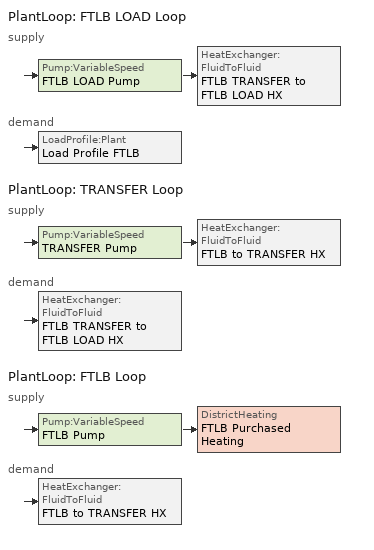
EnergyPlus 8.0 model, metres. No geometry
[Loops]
PlantLoop 'FTLB LOAD Loop'
 supply: Pump:VariableSpeed 'FTLB LOAD Pump' > HeatExchanger:FluidToFluid 'FTLB TRANSFER to FTLB LOAD HX'
 demand: LoadProfile:Plant 'Load Profile FTLB'
PlantLoop 'TRANSFER Loop'
 supply: Pump:VariableSpeed 'TRANSFER Pump' > HeatExchanger:FluidToFluid 'FTLB to TRANSFER HX'
 demand: HeatExchanger:FluidToFluid 'FTLB TRANSFER to FTLB LOAD HX'
PlantLoop 'FTLB Loop'
 supply: Pump:VariableSpeed 'FTLB Pump' > DistrictHeating 'FTLB Purchased Heating'
 demand: HeatExchanger:FluidToFluid 'FTLB to TRANSFER HX'
[Building]
Plant Load Profile Example: North Axis {deg}=0; Terrain=Suburbs; Loads Convergence Tolerance Value=0.04; Temperature Convergence Tolerance Value {deltaC}=0.04; Solar Distribution=FullInteriorAndExterior; Maximum Number of Warmup Days=25; Minimum Number of Warmup Days=6
[Site:Location]
CHICAGO_IL_USA_WMO_725300: Latitude {deg}=42; Longitude {deg}=-87.88; Time Zone {hr}=-6; Elevation {m}=190
[SizingPeriod:DesignDay] Day of Month=21; Humidity Condition Type=Wetbulb; Barometric Pressure {Pa}=99063; Rain Indicator=No; Snow Indicator=No; Daylight Saving Time Indicator=No; Solar Model Indicator=ASHRAEClearSky
Name | Month | Day Type | Maximum Dry-Bulb Temperature {C} | Daily Dry-Bulb Temperature Range {deltaC} | Wetbulb or DewPoint at Maximum Dry-Bulb {C} | Wind Speed {m/s} | Wind Direction {deg} | Sky Clearness
CHICAGO Ann Clg 1% Condns DB=>MWB | 7 | SummerDesignDay | 31.5 | 10.7 | 23 | 5.3 | 230 | 1
CHICAGO Ann Htg 99% Condns DB | 1 | WinterDesignDay | -17.3 | 0 | -17.3 | 4.9 | 270 | 0
[PlantLoop] Fluid Type=WATER; Maximum Loop Temperature {C}=100; Minimum Loop Temperature {C}=3; Maximum Loop Flow Rate {m3/s}=0.003; Minimum Loop Flow Rate {m3/s}=0; Plant Loop Volume {m3}=autocalculate; Load Distribution Scheme=OPTIMAL
Name | Plant Equipment Operation Scheme
FTLB LOAD Loop | FTLB LOAD Loop Operation
TRANSFER Loop | TRANSFER Loop Operation
FTLB Loop | FTLB Loop Operation
[SetpointManager:Scheduled] Control Variable=Temperature
Name | Schedule | Setpoint Node or NodeList
FTLB LOAD Loop Setpoint Manager | FTLB LOAD Loop Temp Sch | FTLB LOAD Loop Setpoint Node List
TRANSFER Loop Setpoint Manager | TRANSFER Loop Temp Sch | TRANSFER Loop Setpoint Node List
FTLB Loop Setpoint Manager | FTLB Loop Temp Sch | FTLB Loop Setpoint Node List
[PlantEquipmentOperationSchemes] Control Scheme 1 Schedule=AlwaysOnSchedule
Name | Control Scheme 1
FTLB LOAD Loop Operation | FTLB LOAD operation
TRANSFER Loop Operation | TRANSFER HX
FTLB Loop Operation | FTLB Purchased Only
[PlantEquipmentOperation:Uncontrolled]
FTLB LOAD operation: Range 1 Equipment List=FTLB TRANSFER to FTLB LOAD HX equip
[PlantEquipmentList]
FTLB TRANSFER to FTLB LOAD HX equip: FTLB TRANSFER to FTLB LOAD HX
TRANSFER Heating Plant: FTLB to TRANSFER HX
FTLB Heating Plant: FTLB Purchased Heating
[Pump:VariableSpeed] Rated Flow Rate {m3/s}=0.005; Rated Pump Head {Pa}=300000; Rated Power Consumption {W}=2250; Motor Efficiency=0.87; Fraction of Motor Inefficiencies to Fluid Stream=0; Coefficient 1 of the Part Load Performance Curve=0; Coefficient 2 of the Part Load Performance Curve=1; Coefficient 3 of the Part Load Performance Curve=0; Coefficient 4 of the Part Load Performance Curve=0; Minimum Flow Rate {m3/s}=0; Pump Control Type=INTERMITTENT
FTLB LOAD Pump; TRANSFER Pump; FTLB Pump
[HeatExchanger:FluidToFluid] Availability Schedule=AlwaysOnSchedule; Loop Demand Side Design Flow Rate=0.003; Loop Supply Side Design Flow Rate=0.003; Heat Exchanger U-Factor Times Area Value=1500; Minimum Temperature Difference to Activate Heat Exchanger=0.2; Heat Transfer Metering End Use Type=LoopToLoop
Name | Heat Exchange Model Type | Control Type
FTLB TRANSFER to FTLB LOAD HX | CrossFlowBothUnMixed | HeatingSetpointModulated
FTLB to TRANSFER HX | CrossFlowSupplyMixedDemandUnMixed | OperationSchemeModulated
[LoadProfile:Plant]
Load Profile FTLB: Load Schedule=Load Profile FTLB Load Schedule; Peak Flow Rate {m3/s}=0.002; Flow Rate Fraction Schedule=Load Profile FTLB Flow Frac Schedule
[PlantEquipmentOperation:HeatingLoad] Load Range 1 Lower Limit {W}=0; Load Range 1 Upper Limit {W}=10000000
Name | Range 1 Equipment List
TRANSFER HX | TRANSFER Heating Plant
FTLB Purchased Only | FTLB Heating Plant
[DistrictHeating]
FTLB Purchased Heating: Nominal Capacity {W}=1000000
[Schedule:Compact]
FTLB LOAD Loop Temp Sch: THROUGH: 12/31, FOR: AllDays, UNTIL: 24:00, 60
TRANSFER Loop Temp Sch: THROUGH: 12/31, FOR: AllDays, UNTIL: 24:00, 75
FTLB Loop Temp Sch: THROUGH: 12/31, FOR: AllDays, UNTIL: 24:00, 95
AlwaysOnSchedule; Load Profile FTLB Flow Frac Schedule: THROUGH: 12/31, FOR: AllDays, UNTIL: 24:00, 1
Load Profile FTLB Load Schedule: THROUGH: 12/31, FOR: AllDays, UNTIL: 4:00, 8000, UNTIL: 8:00, 6000, UNTIL: 9:00, 0, UNTIL: 12:00, 6000, UNTIL: 24:00, 10000
